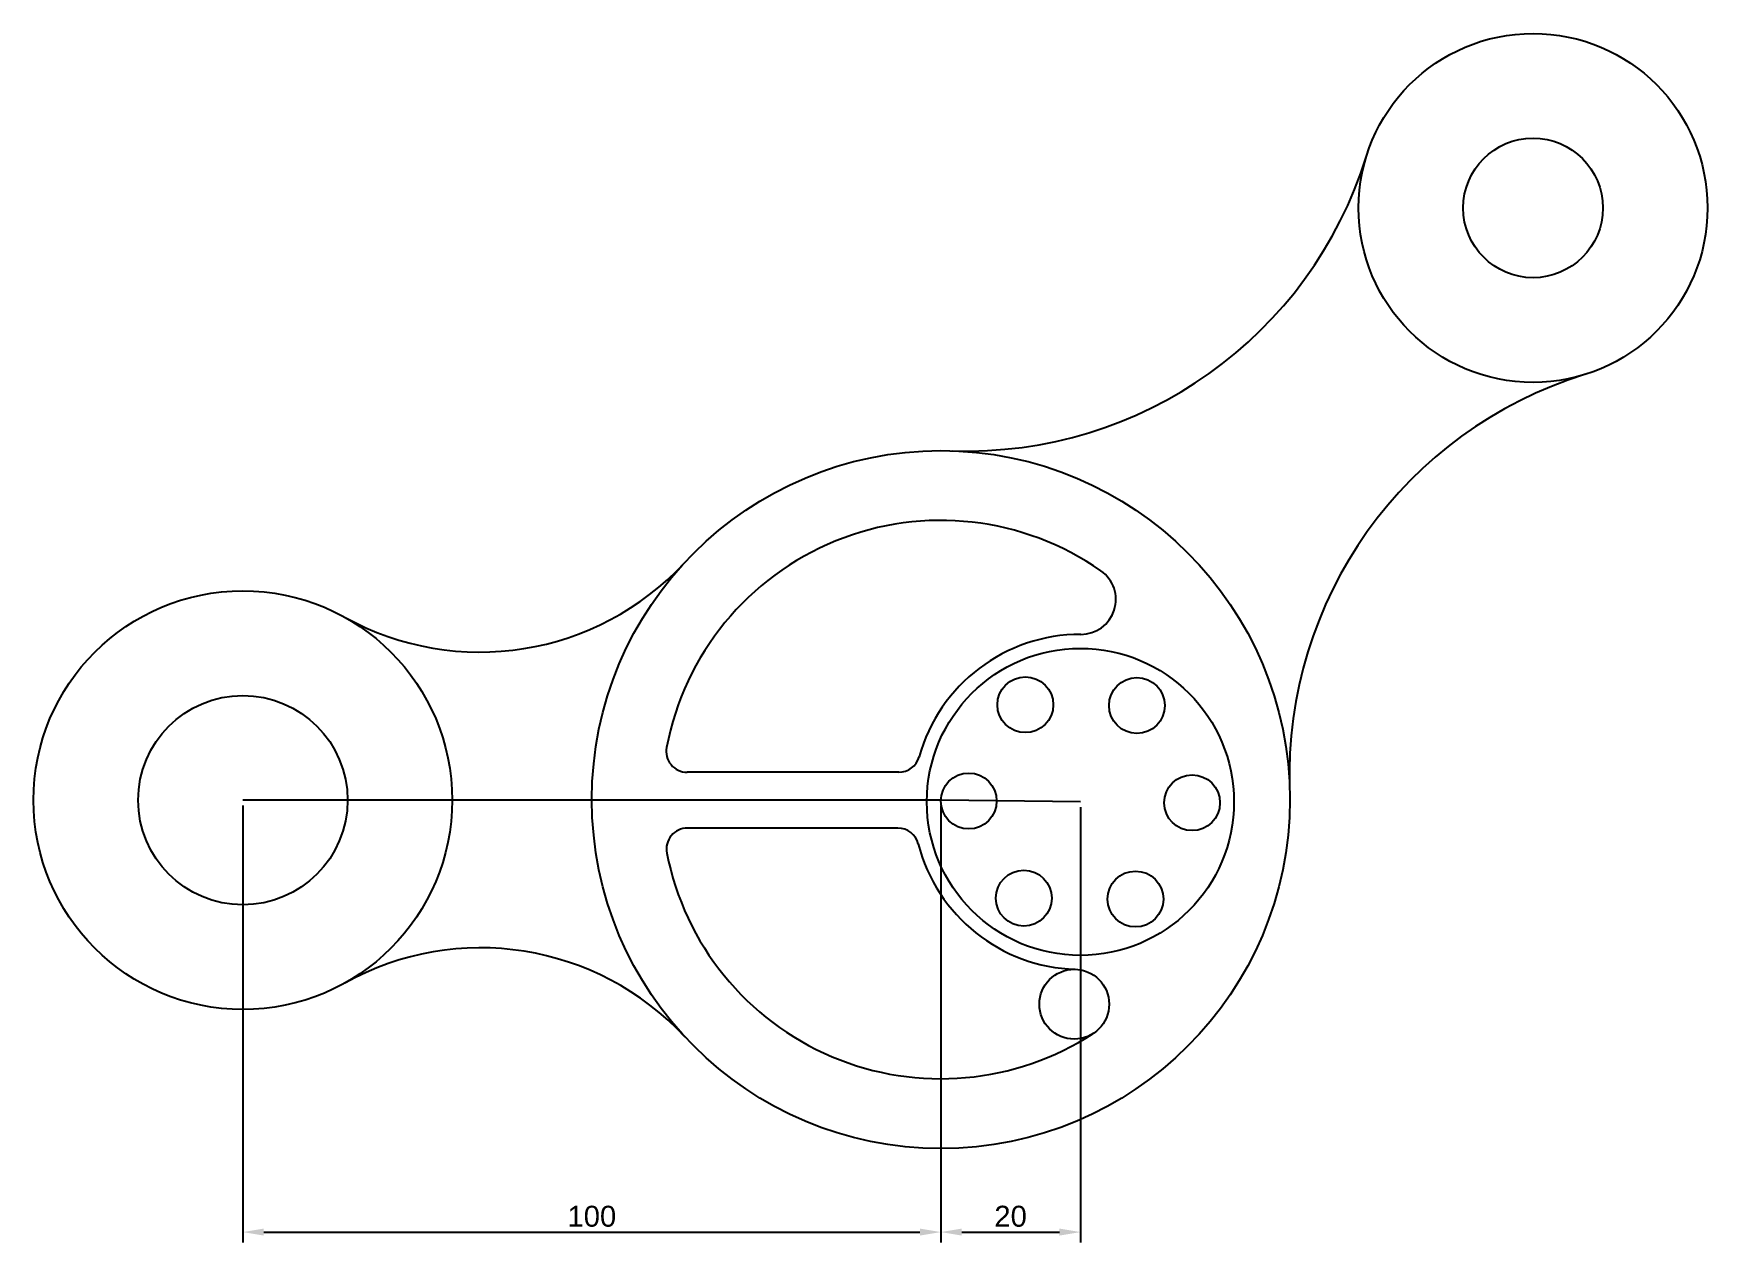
# Model space of a CAD drawing. Header units: millimetres. Extents: x 489 to 729, y 159 to 332.
import ezdxf

# ---------------------------------------------------------------- set-up
doc = ezdxf.new("R2010")
doc.units = ezdxf.units.MM
doc.styles.get("Standard").update_dxf_attribs({"font": ''})
doc.styles.get('Standard').set_extended_font_data('Arial')
doc.dimstyles.new('Decimal-3', dxfattribs={"dimscale": 1.2, "dimtxt": 2.5, "dimasz": 2.5, "dimexe": 1.25, "dimexo": 0.625, "dimtad": 1, "dimtxsty": 'Standard', "dimcen": 2.5, "dimadec": 0, "dimazin": 0, "dimtfac": 1, "dimtmove": 0, "dimatfit": 3, "dimfxl": 1, "dimarcsym": 0})

# ---------------------------------------------------------------- blocks, each defined once
blk = doc.blocks.new('*U3')
blk.add_circle((0, 0), 4)
blk = doc.blocks.new('*U4')
at = {"color": 0, "linetype": 'ByBlock', "lineweight": -2, "transparency": 16777216}
for p, rotation in [((631.16, 236.11), 120), ((647.15, 235.99), 60.00000000000003), ((623.05, 222.32), 180), ((630.94, 208.4), 240), ((646.94, 208.27), 299.9999999999999)]:
    blk.add_blockref('*U3', p, dxfattribs=dict(at, rotation=rotation))
blk.add_blockref('*U3', (655.05, 222.07), dxfattribs=at)
blk = doc.blocks.new('*D5')
at = {"color": 0, "lineweight": -2, "transparency": 16777216}
for p, q in [((519.05, 221.69), (519.05, 159.05)), ((619.05, 221.69), (619.05, 159.05)), ((522.05, 160.55), (616.05, 160.55))]:
    blk.add_line(p, q, dxfattribs=at)
at = {"color": 0, "transparency": 16777216}
for points in [[(522.05, 161.05), (522.05, 160.05), (519.05, 160.55)], [(616.05, 161.05), (616.05, 160.05), (619.05, 160.55)]]:
    blk.add_solid(points, dxfattribs=at)
at = {"layer": 'Defpoints', "color": 0, "transparency": 16777216}
for p in [(519.05, 222.44), (619.05, 222.44), (619.05, 160.55)]:
    blk.add_point(p, dxfattribs=at)
at = {"color": 0, "transparency": 16777216, "insert": (569.05, 162.8), "char_height": 3, "attachment_point": 5}
blk.add_mtext('100', dxfattribs=at)
blk = doc.blocks.new('*D6')
at = {"color": 0, "lineweight": -2, "transparency": 16777216}
for p, q in [((619.05, 221.69), (619.05, 159.05)), ((639.05, 221.44), (639.05, 159.05)), ((622.05, 160.55), (636.05, 160.55))]:
    blk.add_line(p, q, dxfattribs=at)
at = {"color": 0, "transparency": 16777216}
for points in [[(622.05, 161.05), (622.05, 160.05), (619.05, 160.55)], [(636.05, 161.05), (636.05, 160.05), (639.05, 160.55)]]:
    blk.add_solid(points, dxfattribs=at)
at = {"layer": 'Defpoints', "color": 0, "transparency": 16777216}
for p in [(619.05, 222.44), (639.05, 222.19), (639.05, 160.55)]:
    blk.add_point(p, dxfattribs=at)
at = {"color": 0, "transparency": 16777216, "insert": (629.05, 162.8), "char_height": 3, "attachment_point": 5}
blk.add_mtext('20', dxfattribs=at)

msp = doc.modelspace()

# ---------------------------------------------------------------- linework, layer by layer
for p, q in [((613.038, 226.44), (582.705, 226.44)), ((619.049, 222.44), (519.049, 222.44)), ((639.047, 222.191), (619.049, 222.44)), ((612.905, 218.44), (582.737, 218.44))]:
    msp.add_line(p, q)
for centre, radius in [((703.902, 307.292), 25), ((703.902, 307.292), 10), ((619.053, 222.522), 50), ((519.049, 222.44), 30), ((639.047, 222.191), 22), ((519.049, 222.44), 15), ((638.17, 193.205), 5)]:
    msp.add_circle(centre, radius)
for centre, radius, start, end in [((622.713, 332.462), 60, 268.09307, 342.7761), ((728.995, 226.081), 60, 107.17087, 181.85389), ((619.053, 222.522), 40, 54.99544, 169.22506), ((553.001, 283.654), 40, 240.98548, 317.21538), ((639.131, 251.191), 5, 269.83546, 54.99544), ((639.047, 222.191), 24, 89.83546, 164.42747), ((582.705, 229.44), 3, 169.22506, 270), ((613.038, 229.44), 3, 270, 344.42747), ((582.737, 215.44), 3, 90, 191.03606), ((612.905, 215.44), 3, 14.48109, 90), ((639.047, 222.191), 24, 194.48109, 268.26677), ((619.053, 222.522), 40, 191.03606, 303.10679), ((553.102, 161.281), 40, 42.87949, 119.10938)]:
    msp.add_arc(centre, radius, start, end)

# ---------------------------------------------------------------- block references
msp.add_blockref('*U4', (0, 0))

# ---------------------------------------------------------------- dimensions: what is measured, and where the dimension line sits
for base, p1, p2, picture, middle in [((619.049, 160.555), (519.049, 222.44), (619.049, 222.44), '*D5', (569.049, 162.805)), ((639.047, 160.555), (619.049, 222.44), (639.047, 222.191), '*D6', (629.048, 162.805))]:
    dim = msp.add_linear_dim(base=base, p1=p1, p2=p2, dimstyle='Decimal-3')
    dim.commit()
    dim.dimension.update_dxf_attribs({"geometry": picture, "text_midpoint": middle})

doc.saveas('drawing.dxf')
